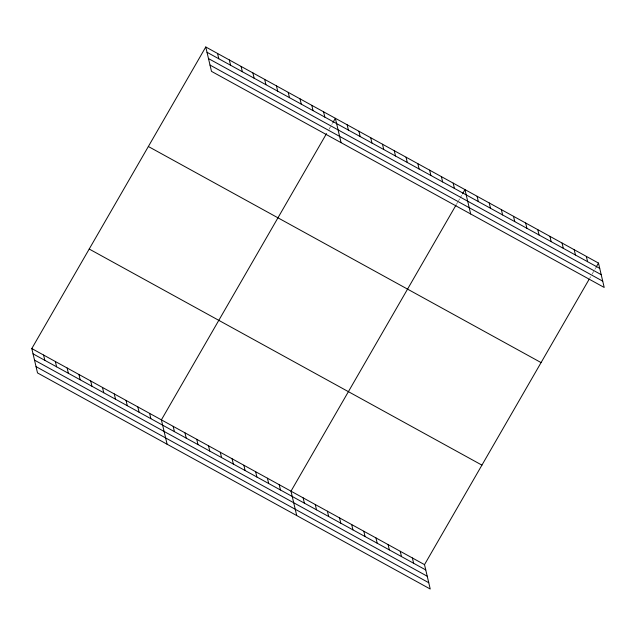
<?xml version="1.0" encoding="UTF-8"?>
<svg xmlns="http://www.w3.org/2000/svg" width="636" height="636" viewBox="0 0 636 636"><rect width="100%" height="100%" fill="white"/><g stroke="black" fill="none" stroke-linecap="round" stroke-linejoin="round"><path stroke-width="0.48" stroke-dasharray="3.18 2.39" d="M328.987 129.354L332.421 123.4M456.616 204.061L457.602 202.359M458.58 200.658L459.566 198.965M460.051 198.114L462.014 194.711M589.652 278.385L590.629 276.684M592.108 274.132L595.542 268.177"/><path stroke-width="0.95" d="M589.159 279.236L424.514 564.641L430.23 589.015L37.516 372.927L31.8 348.552L205.77 46.985L598.484 263.073L604.2 287.448L211.486 71.359L205.77 46.985M326.53 133.608L161.393 419.863L167.109 444.238M332.906 122.549L335.363 118.296L341.079 142.663M456.131 204.911L290.994 491.175L296.71 515.542M462.507 193.861L464.964 189.608L470.68 213.974M596.027 267.327L598.484 263.073M207.01 52.279L599.724 268.368M208.489 58.576L601.203 274.665M210.007 65.063L602.721 281.152M148.355 146.503L541.077 362.592M89.207 249.034L481.929 465.131M31.8 348.552L424.514 564.641M33.04 353.847L425.762 569.943M34.519 360.143L427.233 576.232M36.037 366.63L428.759 582.719M586.344 256.395L587.585 261.69M574.205 249.717L575.453 255.012M562.065 243.039L563.313 248.334M549.933 236.361L551.173 241.656M537.794 229.675L539.034 234.978M525.654 222.998L526.894 228.292M513.514 216.32L514.755 221.614M501.375 209.642L502.615 214.936M489.235 202.964L490.475 208.258M477.095 196.286L478.344 201.58M453.182 183.12L454.422 188.415M441.4 176.641L442.64 181.936M429.618 170.154L430.858 175.449M417.836 163.675L419.076 168.969M406.054 157.187L407.294 162.49M394.272 150.708L395.513 156.003M382.49 144.229L383.731 149.524M370.709 137.742L371.949 143.036M358.927 131.262L360.167 136.557M347.145 124.775L348.385 130.07M323.581 111.809L324.821 117.111M311.799 105.33L313.039 110.624M412.382 557.963L413.623 563.258M300.017 98.842L301.257 104.145M400.243 551.285L401.483 556.58M288.235 92.363L289.475 97.658M388.103 544.607L389.343 549.902M276.453 85.884L277.701 91.179M375.963 537.929L377.204 543.223M264.671 79.397L265.92 84.691M363.824 531.251L365.064 536.546M252.89 72.917L254.138 78.212M351.684 524.573L352.924 529.868M241.108 66.43L242.356 71.725M339.545 517.887L340.793 523.19M229.326 59.951L230.574 65.246M327.413 511.209L328.653 516.504M217.552 53.464L218.792 58.766M315.273 504.531L316.513 509.826M303.134 497.853L304.374 503.148M279.212 484.688L280.452 489.99M267.43 478.208L268.67 483.503M255.648 471.729L256.888 477.024M243.866 465.242L245.106 470.537M232.084 458.763L233.325 464.057M220.302 452.276L221.543 457.57M208.521 445.796L209.769 451.091M196.739 439.309L197.987 444.612M184.957 432.83L186.205 438.125M173.175 426.343L174.423 431.645M149.619 413.384L150.859 418.679M137.837 406.897L139.077 412.192M126.055 400.418L127.295 405.712M114.273 393.93L115.514 399.225M102.491 387.451L103.732 392.746M90.71 380.964L91.95 386.267M78.928 374.485L80.168 379.779M67.146 368.005L68.386 373.3M55.364 361.518L56.604 366.813M43.582 355.039L44.822 360.334"/></g></svg>
